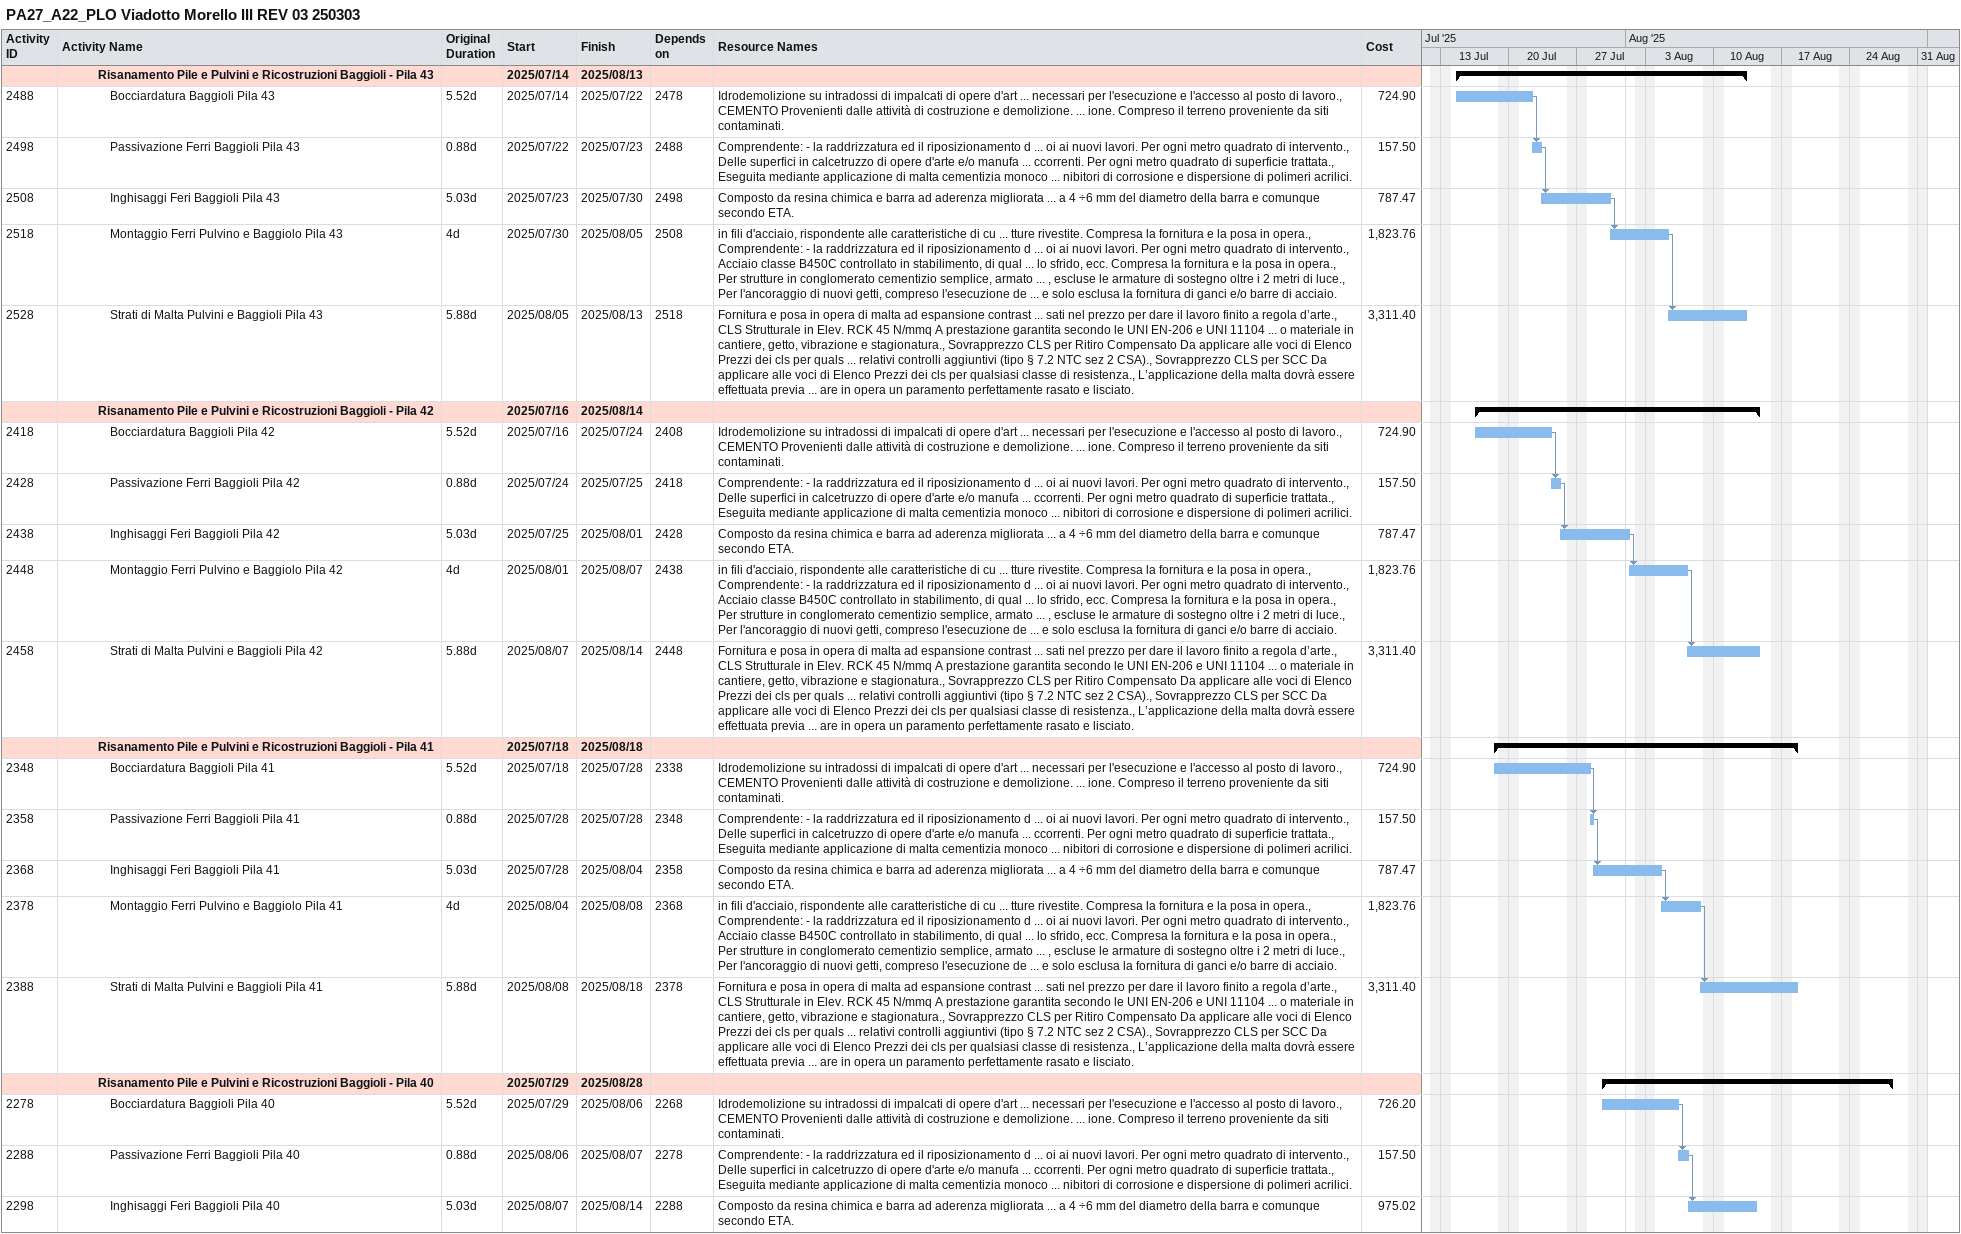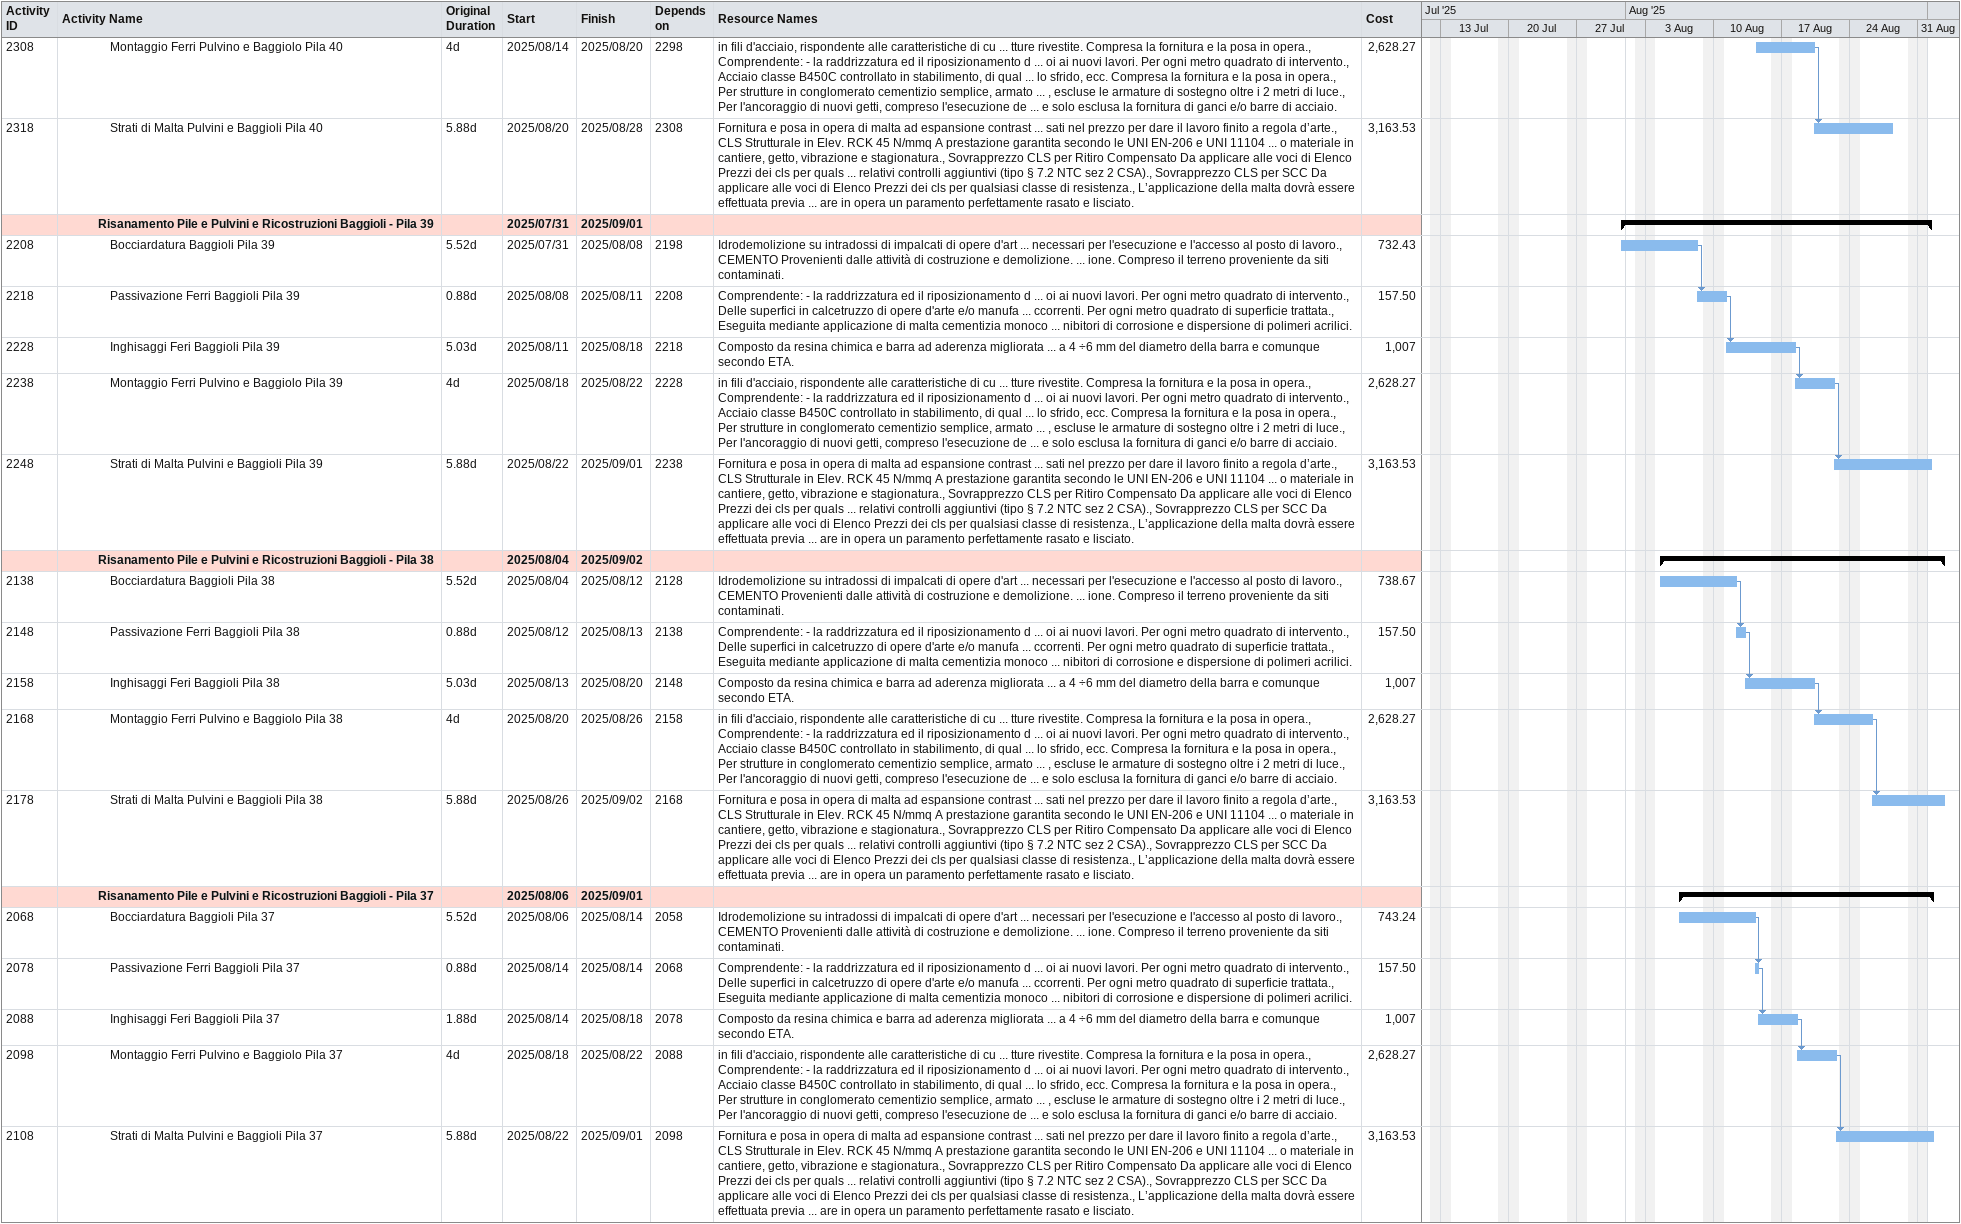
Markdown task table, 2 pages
PA27_A22_PLO Viadotto Morello III REV 03 250303

| ID | Level | Task | Original duration | Start | Finish | Predecessors | Resources | Cost |
|---|---|---|---|---|---|---|---|---|
|  | 4 | **Risanamento Pile e Pulvini e Ricostruzioni Baggioli - Pila 43** |  | 2025-07-14 | 2025-08-13 |  |  |  |
| 2488 | 5 | Bocciardatura Baggioli Pila 43 | 5.52d | 2025-07-14 | 2025-07-22 | 2478 | Idrodemolizione su intradossi di impalcati di opere d'art ... necessari per l'esecuzione e l'accesso al posto di lavoro., CEMENTO Provenienti dalle attività di costruzione e demolizione. ... ione. Compreso il terreno proveniente da siti contaminati. | 724.90 |
| 2498 | 5 | Passivazione Ferri Baggioli Pila 43 | 0.88d | 2025-07-22 | 2025-07-23 | 2488 | Comprendente: - la raddrizzatura ed il riposizionamento d ... oi ai nuovi lavori. Per ogni metro quadrato di intervento., Delle superfici in calcetruzzo di opere d'arte e/o manufa ... ccorrenti. Per ogni metro quadrato di superficie trattata., Eseguita mediante applicazione di malta cementizia monoco ... nibitori di corrosione e dispersione di polimeri acrilici. | 157.50 |
| 2508 | 5 | Inghisaggi Feri Baggioli Pila 43 | 5.03d | 2025-07-23 | 2025-07-30 | 2498 | Composto da resina chimica e barra ad aderenza migliorata ... a 4 ÷6 mm del diametro della barra e comunque secondo ETA. | 787.47 |
| 2518 | 5 | Montaggio Ferri Pulvino e Baggiolo Pila 43 | 4d | 2025-07-30 | 2025-08-05 | 2508 | in fili d'acciaio, rispondente alle caratteristiche di cu ... tture rivestite. Compresa la fornitura e la posa in opera., Comprendente: - la raddrizzatura ed il riposizionamento d ... oi ai nuovi lavori. Per ogni metro quadrato di intervento., Acciaio classe B450C controllato in stabilimento, di qual ... lo sfrido, ecc. Compresa la fornitura e la posa in opera., Per strutture in conglomerato cementizio semplice, armato ... , escluse le armature di sostegno oltre i 2 metri di luce., Per l'ancoraggio di nuovi getti, compreso l'esecuzione de ... e solo esclusa la fornitura di ganci e/o barre di acciaio. | 1823.76 |
| 2528 | 5 | Strati di Malta Pulvini e Baggioli Pila 43 | 5.88d | 2025-08-05 | 2025-08-13 | 2518 | Fornitura e posa in opera di malta ad espansione contrast ... sati nel prezzo per dare il lavoro finito a regola d’arte., CLS Strutturale in Elev. RCK 45 N/mmq A prestazione garantita secondo le UNI EN-206 e UNI 11104 ... o materiale in cantiere, getto, vibrazione e stagionatura., Sovrapprezzo CLS per Ritiro Compensato Da applicare alle voci di Elenco Prezzi dei cls per quals ... relativi controlli aggiuntivi (tipo § 7.2 NTC sez 2 CSA)., Sovrapprezzo CLS per SCC Da applicare alle voci di Elenco Prezzi dei cls per qualsiasi classe di resistenza., L’applicazione della malta dovrà essere effettuata previa ... are in opera un paramento perfettamente rasato e lisciato. | 3311.40 |
|  | 4 | **Risanamento Pile e Pulvini e Ricostruzioni Baggioli - Pila 42** |  | 2025-07-16 | 2025-08-14 |  |  |  |
| 2418 | 5 | Bocciardatura Baggioli Pila 42 | 5.52d | 2025-07-16 | 2025-07-24 | 2408 | Idrodemolizione su intradossi di impalcati di opere d'art ... necessari per l'esecuzione e l'accesso al posto di lavoro., CEMENTO Provenienti dalle attività di costruzione e demolizione. ... ione. Compreso il terreno proveniente da siti contaminati. | 724.90 |
| 2428 | 5 | Passivazione Ferri Baggioli Pila 42 | 0.88d | 2025-07-24 | 2025-07-25 | 2418 | Comprendente: - la raddrizzatura ed il riposizionamento d ... oi ai nuovi lavori. Per ogni metro quadrato di intervento., Delle superfici in calcetruzzo di opere d'arte e/o manufa ... ccorrenti. Per ogni metro quadrato di superficie trattata., Eseguita mediante applicazione di malta cementizia monoco ... nibitori di corrosione e dispersione di polimeri acrilici. | 157.50 |
| 2438 | 5 | Inghisaggi Feri Baggioli Pila 42 | 5.03d | 2025-07-25 | 2025-08-01 | 2428 | Composto da resina chimica e barra ad aderenza migliorata ... a 4 ÷6 mm del diametro della barra e comunque secondo ETA. | 787.47 |
| 2448 | 5 | Montaggio Ferri Pulvino e Baggiolo Pila 42 | 4d | 2025-08-01 | 2025-08-07 | 2438 | in fili d'acciaio, rispondente alle caratteristiche di cu ... tture rivestite. Compresa la fornitura e la posa in opera., Comprendente: - la raddrizzatura ed il riposizionamento d ... oi ai nuovi lavori. Per ogni metro quadrato di intervento., Acciaio classe B450C controllato in stabilimento, di qual ... lo sfrido, ecc. Compresa la fornitura e la posa in opera., Per strutture in conglomerato cementizio semplice, armato ... , escluse le armature di sostegno oltre i 2 metri di luce., Per l'ancoraggio di nuovi getti, compreso l'esecuzione de ... e solo esclusa la fornitura di ganci e/o barre di acciaio. | 1823.76 |
| 2458 | 5 | Strati di Malta Pulvini e Baggioli Pila 42 | 5.88d | 2025-08-07 | 2025-08-14 | 2448 | Fornitura e posa in opera di malta ad espansione contrast ... sati nel prezzo per dare il lavoro finito a regola d’arte., CLS Strutturale in Elev. RCK 45 N/mmq A prestazione garantita secondo le UNI EN-206 e UNI 11104 ... o materiale in cantiere, getto, vibrazione e stagionatura., Sovrapprezzo CLS per Ritiro Compensato Da applicare alle voci di Elenco Prezzi dei cls per quals ... relativi controlli aggiuntivi (tipo § 7.2 NTC sez 2 CSA)., Sovrapprezzo CLS per SCC Da applicare alle voci di Elenco Prezzi dei cls per qualsiasi classe di resistenza., L’applicazione della malta dovrà essere effettuata previa ... are in opera un paramento perfettamente rasato e lisciato. | 3311.40 |
|  | 4 | **Risanamento Pile e Pulvini e Ricostruzioni Baggioli - Pila 41** |  | 2025-07-18 | 2025-08-18 |  |  |  |
| 2348 | 5 | Bocciardatura Baggioli Pila 41 | 5.52d | 2025-07-18 | 2025-07-28 | 2338 | Idrodemolizione su intradossi di impalcati di opere d'art ... necessari per l'esecuzione e l'accesso al posto di lavoro., CEMENTO Provenienti dalle attività di costruzione e demolizione. ... ione. Compreso il terreno proveniente da siti contaminati. | 724.90 |
| 2358 | 5 | Passivazione Ferri Baggioli Pila 41 | 0.88d | 2025-07-28 | 2025-07-28 | 2348 | Comprendente: - la raddrizzatura ed il riposizionamento d ... oi ai nuovi lavori. Per ogni metro quadrato di intervento., Delle superfici in calcetruzzo di opere d'arte e/o manufa ... ccorrenti. Per ogni metro quadrato di superficie trattata., Eseguita mediante applicazione di malta cementizia monoco ... nibitori di corrosione e dispersione di polimeri acrilici. | 157.50 |
| 2368 | 5 | Inghisaggi Feri Baggioli Pila 41 | 5.03d | 2025-07-28 | 2025-08-04 | 2358 | Composto da resina chimica e barra ad aderenza migliorata ... a 4 ÷6 mm del diametro della barra e comunque secondo ETA. | 787.47 |
| 2378 | 5 | Montaggio Ferri Pulvino e Baggiolo Pila 41 | 4d | 2025-08-04 | 2025-08-08 | 2368 | in fili d'acciaio, rispondente alle caratteristiche di cu ... tture rivestite. Compresa la fornitura e la posa in opera., Comprendente: - la raddrizzatura ed il riposizionamento d ... oi ai nuovi lavori. Per ogni metro quadrato di intervento., Acciaio classe B450C controllato in stabilimento, di qual ... lo sfrido, ecc. Compresa la fornitura e la posa in opera., Per strutture in conglomerato cementizio semplice, armato ... , escluse le armature di sostegno oltre i 2 metri di luce., Per l'ancoraggio di nuovi getti, compreso l'esecuzione de ... e solo esclusa la fornitura di ganci e/o barre di acciaio. | 1823.76 |
| 2388 | 5 | Strati di Malta Pulvini e Baggioli Pila 41 | 5.88d | 2025-08-08 | 2025-08-18 | 2378 | Fornitura e posa in opera di malta ad espansione contrast ... sati nel prezzo per dare il lavoro finito a regola d’arte., CLS Strutturale in Elev. RCK 45 N/mmq A prestazione garantita secondo le UNI EN-206 e UNI 11104 ... o materiale in cantiere, getto, vibrazione e stagionatura., Sovrapprezzo CLS per Ritiro Compensato Da applicare alle voci di Elenco Prezzi dei cls per quals ... relativi controlli aggiuntivi (tipo § 7.2 NTC sez 2 CSA)., Sovrapprezzo CLS per SCC Da applicare alle voci di Elenco Prezzi dei cls per qualsiasi classe di resistenza., L’applicazione della malta dovrà essere effettuata previa ... are in opera un paramento perfettamente rasato e lisciato. | 3311.40 |
|  | 4 | **Risanamento Pile e Pulvini e Ricostruzioni Baggioli - Pila 40** |  | 2025-07-29 | 2025-08-28 |  |  |  |
| 2278 | 5 | Bocciardatura Baggioli Pila 40 | 5.52d | 2025-07-29 | 2025-08-06 | 2268 | Idrodemolizione su intradossi di impalcati di opere d'art ... necessari per l'esecuzione e l'accesso al posto di lavoro., CEMENTO Provenienti dalle attività di costruzione e demolizione. ... ione. Compreso il terreno proveniente da siti contaminati. | 726.20 |
| 2288 | 5 | Passivazione Ferri Baggioli Pila 40 | 0.88d | 2025-08-06 | 2025-08-07 | 2278 | Comprendente: - la raddrizzatura ed il riposizionamento d ... oi ai nuovi lavori. Per ogni metro quadrato di intervento., Delle superfici in calcetruzzo di opere d'arte e/o manufa ... ccorrenti. Per ogni metro quadrato di superficie trattata., Eseguita mediante applicazione di malta cementizia monoco ... nibitori di corrosione e dispersione di polimeri acrilici. | 157.50 |
| 2298 | 5 | Inghisaggi Feri Baggioli Pila 40 | 5.03d | 2025-08-07 | 2025-08-14 | 2288 | Composto da resina chimica e barra ad aderenza migliorata ... a 4 ÷6 mm del diametro della barra e comunque secondo ETA. | 975.02 |
| 2308 | 5 | Montaggio Ferri Pulvino e Baggiolo Pila 40 | 4d | 2025-08-14 | 2025-08-20 | 2298 | in fili d'acciaio, rispondente alle caratteristiche di cu ... tture rivestite. Compresa la fornitura e la posa in opera., Comprendente: - la raddrizzatura ed il riposizionamento d ... oi ai nuovi lavori. Per ogni metro quadrato di intervento., Acciaio classe B450C controllato in stabilimento, di qual ... lo sfrido, ecc. Compresa la fornitura e la posa in opera., Per strutture in conglomerato cementizio semplice, armato ... , escluse le armature di sostegno oltre i 2 metri di luce., Per l'ancoraggio di nuovi getti, compreso l'esecuzione de ... e solo esclusa la fornitura di ganci e/o barre di acciaio. | 2628.27 |
| 2318 | 5 | Strati di Malta Pulvini e Baggioli Pila 40 | 5.88d | 2025-08-20 | 2025-08-28 | 2308 | Fornitura e posa in opera di malta ad espansione contrast ... sati nel prezzo per dare il lavoro finito a regola d’arte., CLS Strutturale in Elev. RCK 45 N/mmq A prestazione garantita secondo le UNI EN-206 e UNI 11104 ... o materiale in cantiere, getto, vibrazione e stagionatura., Sovrapprezzo CLS per Ritiro Compensato Da applicare alle voci di Elenco Prezzi dei cls per quals ... relativi controlli aggiuntivi (tipo § 7.2 NTC sez 2 CSA)., Sovrapprezzo CLS per SCC Da applicare alle voci di Elenco Prezzi dei cls per qualsiasi classe di resistenza., L’applicazione della malta dovrà essere effettuata previa ... are in opera un paramento perfettamente rasato e lisciato. | 3163.53 |
|  | 4 | **Risanamento Pile e Pulvini e Ricostruzioni Baggioli - Pila 39** |  | 2025-07-31 | 2025-09-01 |  |  |  |
| 2208 | 5 | Bocciardatura Baggioli Pila 39 | 5.52d | 2025-07-31 | 2025-08-08 | 2198 | Idrodemolizione su intradossi di impalcati di opere d'art ... necessari per l'esecuzione e l'accesso al posto di lavoro., CEMENTO Provenienti dalle attività di costruzione e demolizione. ... ione. Compreso il terreno proveniente da siti contaminati. | 732.43 |
| 2218 | 5 | Passivazione Ferri Baggioli Pila 39 | 0.88d | 2025-08-08 | 2025-08-11 | 2208 | Comprendente: - la raddrizzatura ed il riposizionamento d ... oi ai nuovi lavori. Per ogni metro quadrato di intervento., Delle superfici in calcetruzzo di opere d'arte e/o manufa ... ccorrenti. Per ogni metro quadrato di superficie trattata., Eseguita mediante applicazione di malta cementizia monoco ... nibitori di corrosione e dispersione di polimeri acrilici. | 157.50 |
| 2228 | 5 | Inghisaggi Feri Baggioli Pila 39 | 5.03d | 2025-08-11 | 2025-08-18 | 2218 | Composto da resina chimica e barra ad aderenza migliorata ... a 4 ÷6 mm del diametro della barra e comunque secondo ETA. | 1007 |
| 2238 | 5 | Montaggio Ferri Pulvino e Baggiolo Pila 39 | 4d | 2025-08-18 | 2025-08-22 | 2228 | in fili d'acciaio, rispondente alle caratteristiche di cu ... tture rivestite. Compresa la fornitura e la posa in opera., Comprendente: - la raddrizzatura ed il riposizionamento d ... oi ai nuovi lavori. Per ogni metro quadrato di intervento., Acciaio classe B450C controllato in stabilimento, di qual ... lo sfrido, ecc. Compresa la fornitura e la posa in opera., Per strutture in conglomerato cementizio semplice, armato ... , escluse le armature di sostegno oltre i 2 metri di luce., Per l'ancoraggio di nuovi getti, compreso l'esecuzione de ... e solo esclusa la fornitura di ganci e/o barre di acciaio. | 2628.27 |
| 2248 | 5 | Strati di Malta Pulvini e Baggioli Pila 39 | 5.88d | 2025-08-22 | 2025-09-01 | 2238 | Fornitura e posa in opera di malta ad espansione contrast ... sati nel prezzo per dare il lavoro finito a regola d’arte., CLS Strutturale in Elev. RCK 45 N/mmq A prestazione garantita secondo le UNI EN-206 e UNI 11104 ... o materiale in cantiere, getto, vibrazione e stagionatura., Sovrapprezzo CLS per Ritiro Compensato Da applicare alle voci di Elenco Prezzi dei cls per quals ... relativi controlli aggiuntivi (tipo § 7.2 NTC sez 2 CSA)., Sovrapprezzo CLS per SCC Da applicare alle voci di Elenco Prezzi dei cls per qualsiasi classe di resistenza., L’applicazione della malta dovrà essere effettuata previa ... are in opera un paramento perfettamente rasato e lisciato. | 3163.53 |
|  | 4 | **Risanamento Pile e Pulvini e Ricostruzioni Baggioli - Pila 38** |  | 2025-08-04 | 2025-09-02 |  |  |  |
| 2138 | 5 | Bocciardatura Baggioli Pila 38 | 5.52d | 2025-08-04 | 2025-08-12 | 2128 | Idrodemolizione su intradossi di impalcati di opere d'art ... necessari per l'esecuzione e l'accesso al posto di lavoro., CEMENTO Provenienti dalle attività di costruzione e demolizione. ... ione. Compreso il terreno proveniente da siti contaminati. | 738.67 |
| 2148 | 5 | Passivazione Ferri Baggioli Pila 38 | 0.88d | 2025-08-12 | 2025-08-13 | 2138 | Comprendente: - la raddrizzatura ed il riposizionamento d ... oi ai nuovi lavori. Per ogni metro quadrato di intervento., Delle superfici in calcetruzzo di opere d'arte e/o manufa ... ccorrenti. Per ogni metro quadrato di superficie trattata., Eseguita mediante applicazione di malta cementizia monoco ... nibitori di corrosione e dispersione di polimeri acrilici. | 157.50 |
| 2158 | 5 | Inghisaggi Feri Baggioli Pila 38 | 5.03d | 2025-08-13 | 2025-08-20 | 2148 | Composto da resina chimica e barra ad aderenza migliorata ... a 4 ÷6 mm del diametro della barra e comunque secondo ETA. | 1007 |
| 2168 | 5 | Montaggio Ferri Pulvino e Baggiolo Pila 38 | 4d | 2025-08-20 | 2025-08-26 | 2158 | in fili d'acciaio, rispondente alle caratteristiche di cu ... tture rivestite. Compresa la fornitura e la posa in opera., Comprendente: - la raddrizzatura ed il riposizionamento d ... oi ai nuovi lavori. Per ogni metro quadrato di intervento., Acciaio classe B450C controllato in stabilimento, di qual ... lo sfrido, ecc. Compresa la fornitura e la posa in opera., Per strutture in conglomerato cementizio semplice, armato ... , escluse le armature di sostegno oltre i 2 metri di luce., Per l'ancoraggio di nuovi getti, compreso l'esecuzione de ... e solo esclusa la fornitura di ganci e/o barre di acciaio. | 2628.27 |
| 2178 | 5 | Strati di Malta Pulvini e Baggioli Pila 38 | 5.88d | 2025-08-26 | 2025-09-02 | 2168 | Fornitura e posa in opera di malta ad espansione contrast ... sati nel prezzo per dare il lavoro finito a regola d’arte., CLS Strutturale in Elev. RCK 45 N/mmq A prestazione garantita secondo le UNI EN-206 e UNI 11104 ... o materiale in cantiere, getto, vibrazione e stagionatura., Sovrapprezzo CLS per Ritiro Compensato Da applicare alle voci di Elenco Prezzi dei cls per quals ... relativi controlli aggiuntivi (tipo § 7.2 NTC sez 2 CSA)., Sovrapprezzo CLS per SCC Da applicare alle voci di Elenco Prezzi dei cls per qualsiasi classe di resistenza., L’applicazione della malta dovrà essere effettuata previa ... are in opera un paramento perfettamente rasato e lisciato. | 3163.53 |
|  | 4 | **Risanamento Pile e Pulvini e Ricostruzioni Baggioli - Pila 37** |  | 2025-08-06 | 2025-09-01 |  |  |  |
| 2068 | 5 | Bocciardatura Baggioli Pila 37 | 5.52d | 2025-08-06 | 2025-08-14 | 2058 | Idrodemolizione su intradossi di impalcati di opere d'art ... necessari per l'esecuzione e l'accesso al posto di lavoro., CEMENTO Provenienti dalle attività di costruzione e demolizione. ... ione. Compreso il terreno proveniente da siti contaminati. | 743.24 |
| 2078 | 5 | Passivazione Ferri Baggioli Pila 37 | 0.88d | 2025-08-14 | 2025-08-14 | 2068 | Comprendente: - la raddrizzatura ed il riposizionamento d ... oi ai nuovi lavori. Per ogni metro quadrato di intervento., Delle superfici in calcetruzzo di opere d'arte e/o manufa ... ccorrenti. Per ogni metro quadrato di superficie trattata., Eseguita mediante applicazione di malta cementizia monoco ... nibitori di corrosione e dispersione di polimeri acrilici. | 157.50 |
| 2088 | 5 | Inghisaggi Feri Baggioli Pila 37 | 1.88d | 2025-08-14 | 2025-08-18 | 2078 | Composto da resina chimica e barra ad aderenza migliorata ... a 4 ÷6 mm del diametro della barra e comunque secondo ETA. | 1007 |
| 2098 | 5 | Montaggio Ferri Pulvino e Baggiolo Pila 37 | 4d | 2025-08-18 | 2025-08-22 | 2088 | in fili d'acciaio, rispondente alle caratteristiche di cu ... tture rivestite. Compresa la fornitura e la posa in opera., Comprendente: - la raddrizzatura ed il riposizionamento d ... oi ai nuovi lavori. Per ogni metro quadrato di intervento., Acciaio classe B450C controllato in stabilimento, di qual ... lo sfrido, ecc. Compresa la fornitura e la posa in opera., Per strutture in conglomerato cementizio semplice, armato ... , escluse le armature di sostegno oltre i 2 metri di luce., Per l'ancoraggio di nuovi getti, compreso l'esecuzione de ... e solo esclusa la fornitura di ganci e/o barre di acciaio. | 2628.27 |
| 2108 | 5 | Strati di Malta Pulvini e Baggioli Pila 37 | 5.88d | 2025-08-22 | 2025-09-01 | 2098 | Fornitura e posa in opera di malta ad espansione contrast ... sati nel prezzo per dare il lavoro finito a regola d’arte., CLS Strutturale in Elev. RCK 45 N/mmq A prestazione garantita secondo le UNI EN-206 e UNI 11104 ... o materiale in cantiere, getto, vibrazione e stagionatura., Sovrapprezzo CLS per Ritiro Compensato Da applicare alle voci di Elenco Prezzi dei cls per quals ... relativi controlli aggiuntivi (tipo § 7.2 NTC sez 2 CSA)., Sovrapprezzo CLS per SCC Da applicare alle voci di Elenco Prezzi dei cls per qualsiasi classe di resistenza., L’applicazione della malta dovrà essere effettuata previa ... are in opera un paramento perfettamente rasato e lisciato. | 3163.53 |
